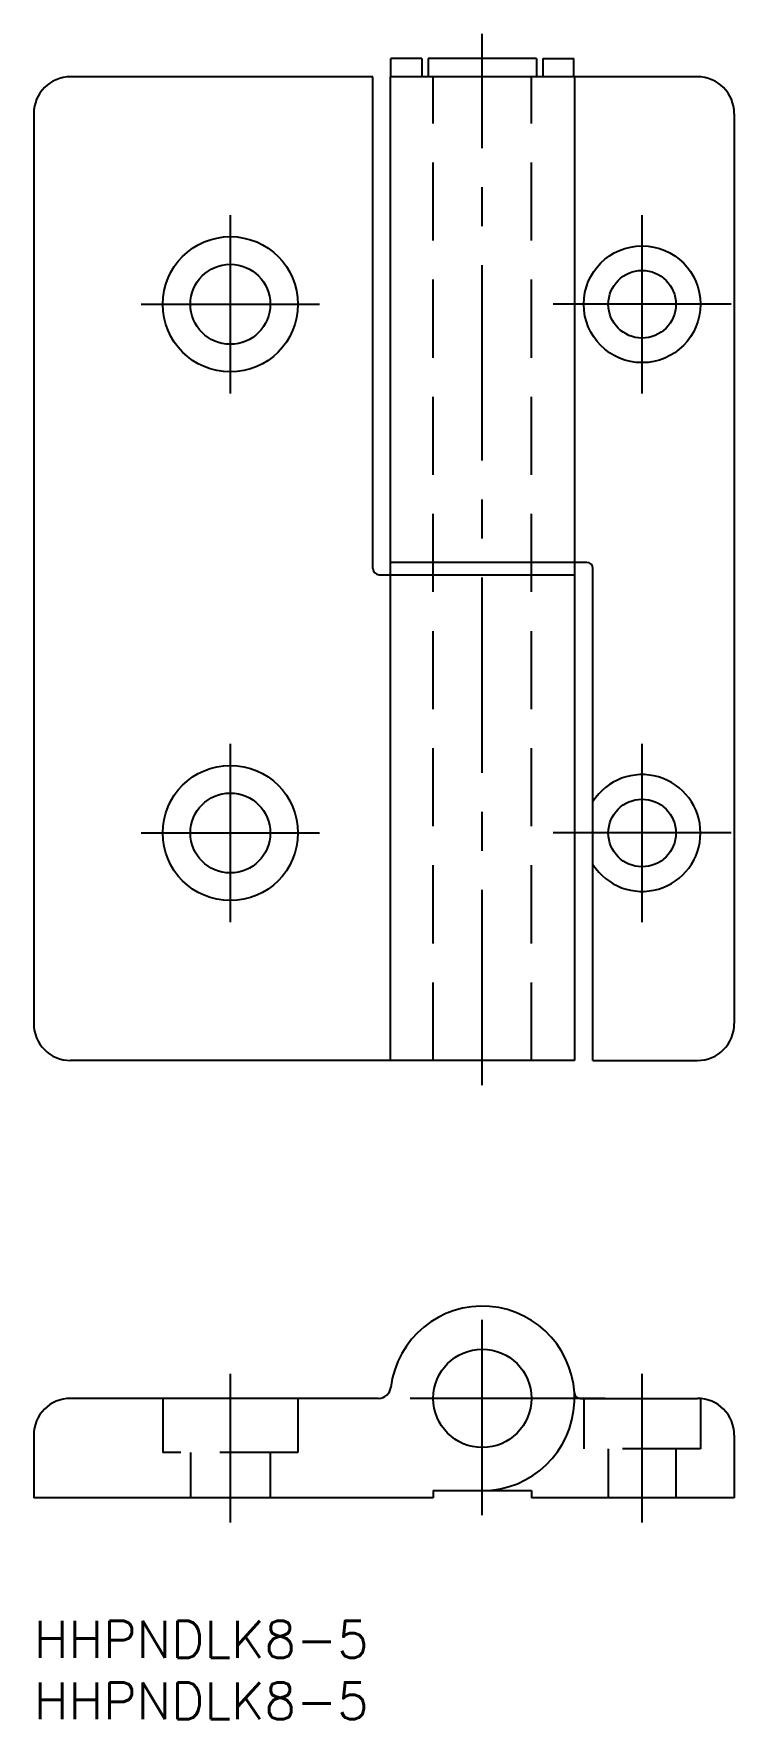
# Model space of a CAD drawing. Extents: x 0 to 57, y -8 to 129.
import ezdxf

# ---------------------------------------------------------------- set-up
doc = ezdxf.new("R2010")
doc.units = 0
doc.header["$LTSCALE"] = 0.5
doc.linetypes.add('CENTER', pattern=[50.8, 31.75, -6.35, 6.35, -6.35])
doc.linetypes.add('DASHED', pattern=[19.05, 12.7, -6.35])
for name, color, linetype in [('MSM_CENTER', 1, 'CENTER'), ('MSM_CONTINUOUS', 7, 'CONTINUOUS'), ('MSM_DASHED', 4, 'DASHED'), ('MSM_PART_NUMBER', 7, 'CONTINUOUS')]:
    doc.layers.add(name, color=color, linetype=linetype)
doc.styles.get("Standard").update_dxf_attribs({"font": 'txt.shx', "height": 3, "bigfont": 'bigfont.shx'})

# ---------------------------------------------------------------- blocks, each defined once
blk = doc.blocks.new('*U10')
at = {"layer": 'MSM_PART_NUMBER'}
blk.add_text('HHPNDLK8-5', height=3, dxfattribs=at).set_placement((0, -3))
blk = doc.blocks.new('*U11')
at = {"layer": 'MSM_PART_NUMBER'}
blk.add_text('HHPNDLK8-5', height=3, dxfattribs=at).set_placement((0, -8))

msp = doc.modelspace()

# ---------------------------------------------------------------- linework, layer by layer
at = {"layer": 'MSM_CENTER'}
for p, q in [((36.5, 43.58), (36.5, 129.08)), ((16, 99.83), (16, 114.33)), ((49.5, 99.83), (49.5, 114.33)), ((8.75, 107.08), (23.25, 107.08)), ((56.75, 107.08), (42.25, 107.08)), ((16, 56.83), (16, 71.33)), ((49.5, 56.83), (49.5, 71.33)), ((8.75, 64.08), (23.25, 64.08)), ((56.75, 64.08), (42.25, 64.08)), ((36.5, 8.6), (36.5, 27.6)), ((16, 8), (16, 20.1)), ((49.5, 8), (49.5, 20.1)), ((46.5, 18.1), (20.75, 18.1))]:
    msp.add_line(p, q, dxfattribs=at)
at = {"layer": 'MSM_CONTINUOUS'}
for p, q in [((29.06, 125.58), (29.06, 127.08)), ((31.58, 127.08), (29.06, 127.08)), ((31.58, 127.08), (31.58, 125.58)), ((40.92, 127.08), (32.08, 127.08)), ((32.08, 127.08), (32.08, 125.58)), ((40.92, 127.08), (40.92, 125.58)), ((41.42, 127.08), (43.94, 127.08)), ((41.42, 127.08), (41.42, 125.58)), ((43.94, 125.58), (43.94, 127.08)), ((27.6, 125.58), (3, 125.58)), ((27.6, 85.58), (27.6, 125.58)), ((29, 125.58), (29, 45.58)), ((54, 125.58), (29, 125.58)), ((44, 125.58), (44, 45.58)), ((0, 122.58), (0, 48.58)), ((57, 122.58), (57, 48.58)), ((28.1, 85.08), (44, 85.08)), ((45, 86.08), (29, 86.08)), ((45.5, 45.58), (45.5, 85.58)), ((44, 45.58), (3, 45.58)), ((45.5, 45.58), (54, 45.58)), ((28.06, 18.1), (3, 18.1)), ((44.48, 18.1), (54, 18.1)), ((0, 15.1), (0, 10)), ((57, 15.1), (57, 10)), ((32.5, 10), (0, 10)), ((32.5, 10.6), (40.5, 10.6)), ((32.5, 10.6), (32.5, 10)), ((40.5, 10.6), (40.5, 10)), ((57, 10), (40.5, 10))]:
    msp.add_line(p, q, dxfattribs=at)
for centre, radius in [((16, 107.08), 5.5), ((49.5, 107.08), 4.75), ((16, 107.08), 3.25), ((49.5, 107.08), 2.75), ((16, 64.08), 5.5), ((16, 64.08), 3.25), ((49.5, 64.08), 2.75), ((36.5, 18.1), 4)]:
    msp.add_circle(centre, radius, dxfattribs=at)
for centre, radius, start, end in [((3, 122.58), 3, 90, 180), ((54, 122.58), 3, 0, 90), ((28.1, 85.58), 0.5, 180, 270), ((45, 85.58), 0.5, 0, 90), ((49.5, 64.08), 4.75, 212.6369, 147.3631), ((3, 48.58), 3, 180, 270), ((54, 48.58), 3, 270, 0), ((36.5, 18.1), 7.5, 270, 173.2437), ((3, 15.1), 3, 90, 180), ((28.06, 19.1), 1, 270, 353.2437), ((44.48, 18.6), 0.5, 183.5833, 270), ((54, 15.1), 3, 0, 90)]:
    msp.add_arc(centre, radius, start, end, dxfattribs=at)
at = {"layer": 'MSM_DASHED'}
for p, q in [((32.5, 45.58), (32.5, 125.58)), ((40.5, 45.58), (40.5, 125.58)), ((10.5, 18.1), (10.5, 13.7)), ((21.5, 18.1), (21.5, 13.7)), ((44.75, 18.1), (44.75, 14)), ((54.25, 18.1), (54.25, 14)), ((54.25, 14), (44.75, 14)), ((46.75, 14), (46.75, 10)), ((52.25, 14), (52.25, 10)), ((21.5, 13.7), (10.5, 13.7)), ((12.75, 13.7), (12.75, 10)), ((19.25, 13.7), (19.25, 10))]:
    msp.add_line(p, q, dxfattribs=at)

# ---------------------------------------------------------------- block references
at = {"layer": 'MSM_CONTINUOUS'}
for name in ['*U10', '*U11']:
    msp.add_blockref(name, (0, 0), dxfattribs=at)

doc.saveas('drawing.dxf')
